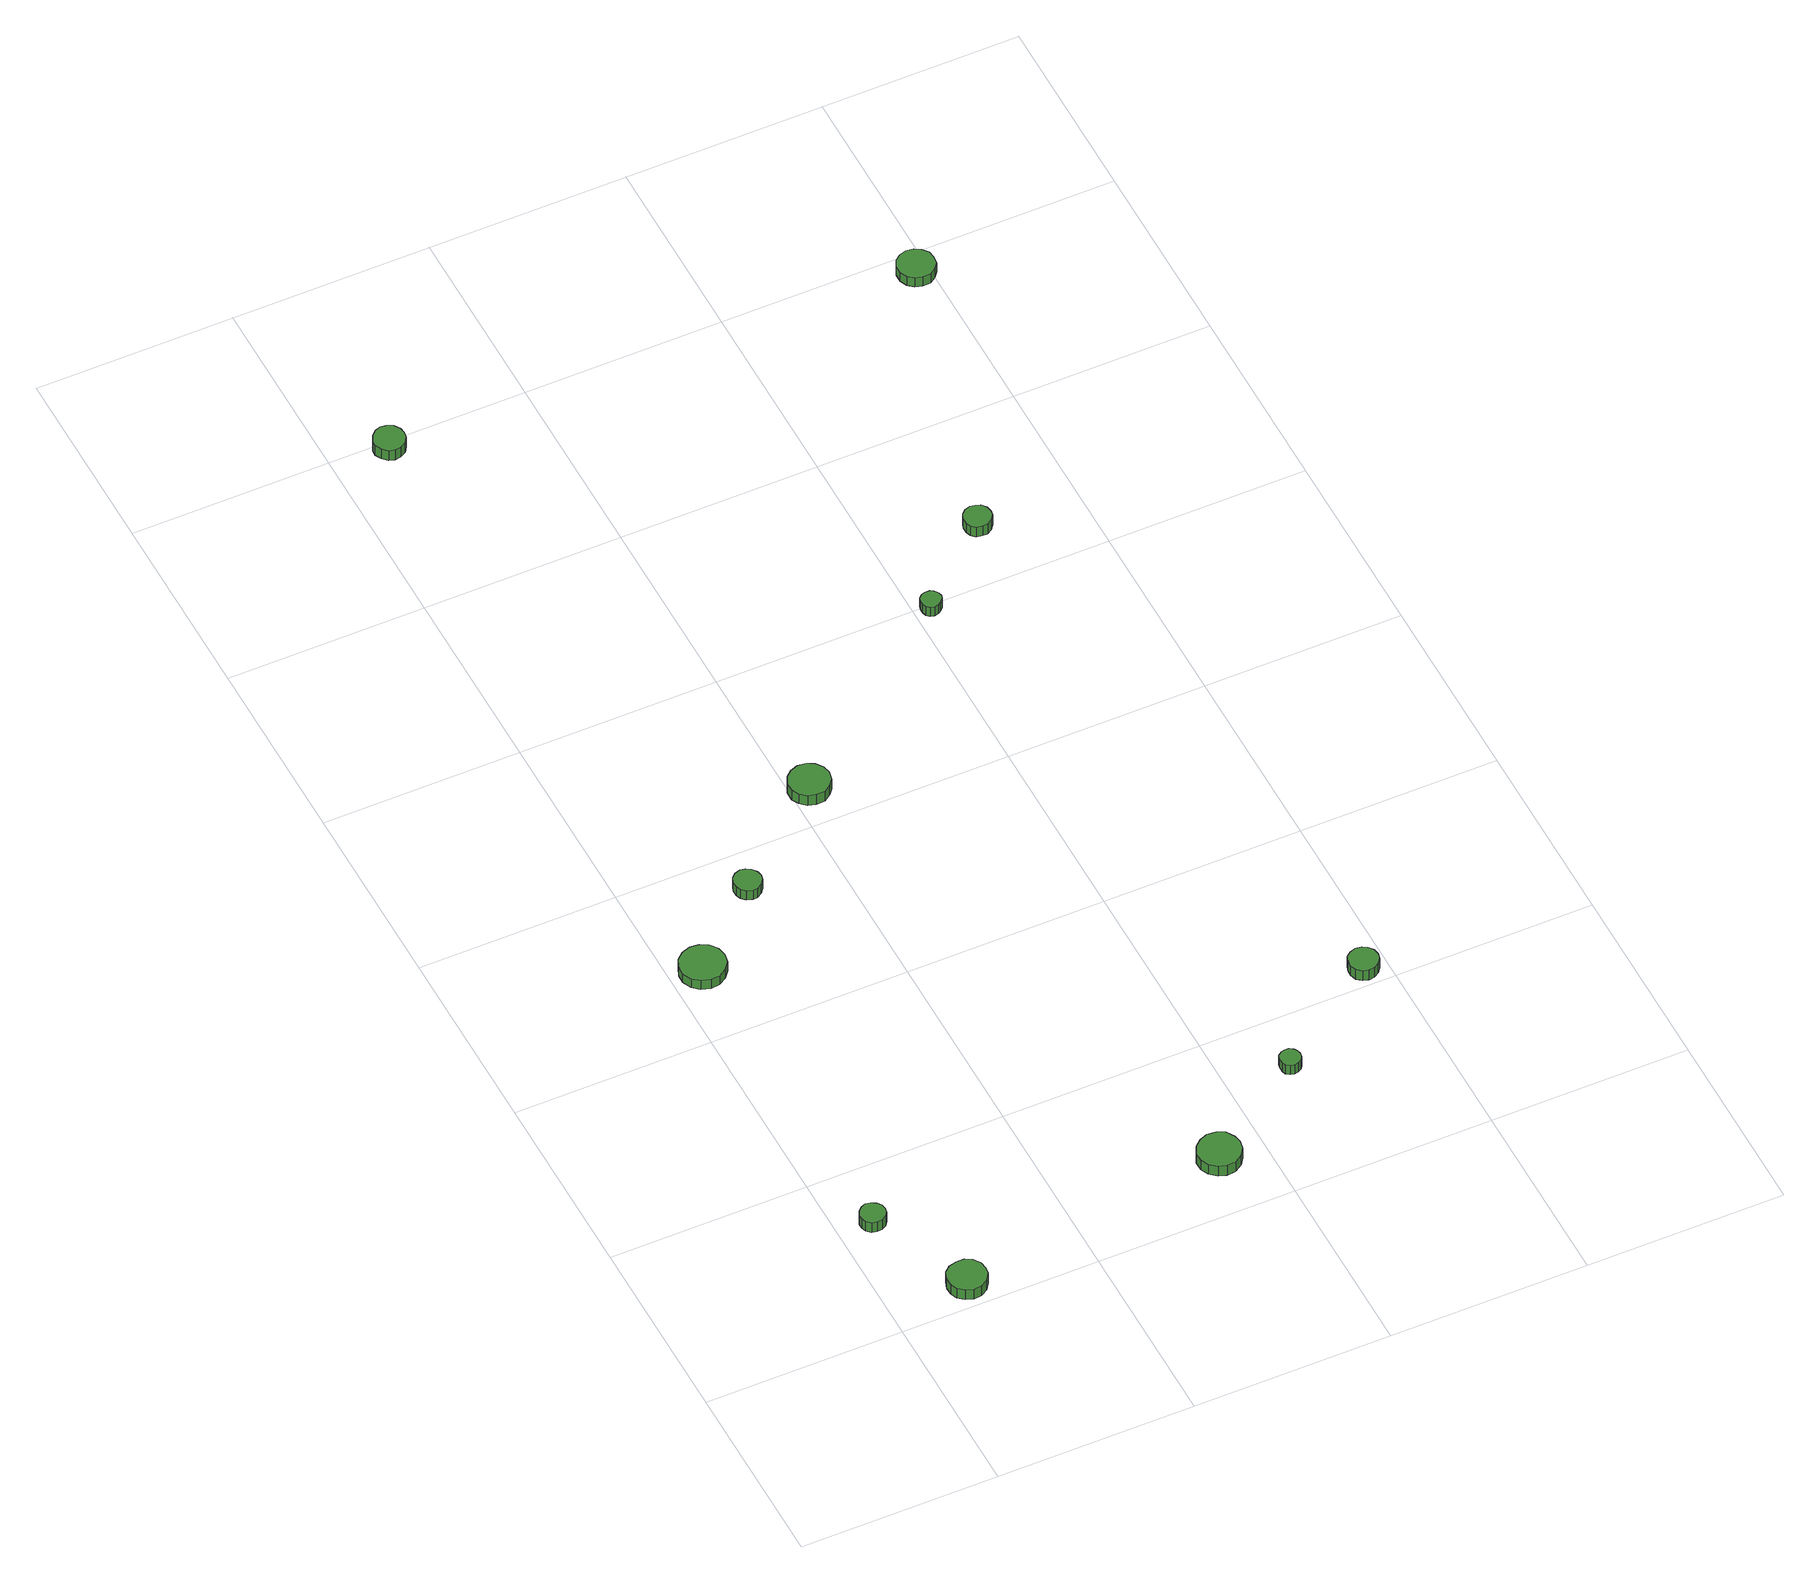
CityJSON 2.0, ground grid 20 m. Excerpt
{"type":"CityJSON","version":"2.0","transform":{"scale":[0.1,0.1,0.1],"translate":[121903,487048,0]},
"CityObjects":{
"tree1":{"type":"SolitaryVegetationObject","attributes":{"function":"something"},"geometry":[{"type":"MultiSurface","lod":"1","boundaries":[[[0,1,2,3,4,5,6,7,8,9,10,11,12,13,14]],[[15,16,17,18,19,20,21,22,23,24,25,26,27,28,29]],[[0,29,28,1]],[[1,28,27,2]],[[2,27,26,3]],[[3,26,25,4]],[[4,25,24,5]],[[5,24,23,6]],[[6,23,22,7]],[[7,22,21,8]],[[8,21,20,9]],[[9,20,19,10]],[[10,19,18,11]],[[11,18,17,12]],[[12,17,16,13]],[[13,16,15,14]],[[14,15,29,0]]]}]},
"tree2":{"type":"SolitaryVegetationObject","attributes":{"function":"something"},"geometry":[{"type":"MultiSurface","lod":"1","boundaries":[[[30,31,32,33,34,35,36,37,38,39,40,41,42,43,44]],[[45,46,47,48,49,50,51,52,53,54,55,56,57,58,59]],[[30,59,58,31]],[[31,58,57,32]],[[32,57,56,33]],[[33,56,55,34]],[[34,55,54,35]],[[35,54,53,36]],[[36,53,52,37]],[[37,52,51,38]],[[38,51,50,39]],[[39,50,49,40]],[[40,49,48,41]],[[41,48,47,42]],[[42,47,46,43]],[[43,46,45,44]],[[44,45,59,30]]]}]},
"tree3":{"type":"SolitaryVegetationObject","attributes":{"function":"something"},"geometry":[{"type":"MultiSurface","lod":"1","boundaries":[[[60,61,62,63,64,65,66,67,68,69,70,71,72,73,74]],[[75,76,77,78,79,80,81,82,83,84,85,86,87,88,89]],[[60,89,88,61]],[[61,88,87,62]],[[62,87,86,63]],[[63,86,85,64]],[[64,85,84,65]],[[65,84,83,66]],[[66,83,82,67]],[[67,82,81,68]],[[68,81,80,69]],[[69,80,79,70]],[[70,79,78,71]],[[71,78,77,72]],[[72,77,76,73]],[[73,76,75,74]],[[74,75,89,60]]]}]},
"tree4":{"type":"SolitaryVegetationObject","attributes":{"function":"something"},"geometry":[{"type":"MultiSurface","lod":"1","boundaries":[[[90,91,92,93,94,95,96,97,98,99,100,101,102,103,104]],[[105,106,107,108,109,110,111,112,113,114,115,116,117,118,119]],[[90,119,118,91]],[[91,118,117,92]],[[92,117,116,93]],[[93,116,115,94]],[[94,115,114,95]],[[95,114,113,96]],[[96,113,112,97]],[[97,112,111,98]],[[98,111,110,99]],[[99,110,109,100]],[[100,109,108,101]],[[101,108,107,102]],[[102,107,106,103]],[[103,106,105,104]],[[104,105,119,90]]]}]},
"tree5":{"type":"SolitaryVegetationObject","attributes":{"function":"something"},"geometry":[{"type":"MultiSurface","lod":"1","boundaries":[[[120,121,122,123,124,125,126,127,128,129,130,131,132,133,134]],[[135,136,137,138,139,140,141,142,143,144,145,146,147,148,149]],[[120,149,148,121]],[[121,148,147,122]],[[122,147,146,123]],[[123,146,145,124]],[[124,145,144,125]],[[125,144,143,126]],[[126,143,142,127]],[[127,142,141,128]],[[128,141,140,129]],[[129,140,139,130]],[[130,139,138,131]],[[131,138,137,132]],[[132,137,136,133]],[[133,136,135,134]],[[134,135,149,120]]]}]},
"tree6":{"type":"SolitaryVegetationObject","attributes":{"function":"something"},"geometry":[{"type":"MultiSurface","lod":"1","boundaries":[[[150,151,152,153,154,155,156,157,158,159,160,161,162,163,164]],[[165,166,167,168,169,170,171,172,173,174,175,176,177,178,179]],[[150,179,178,151]],[[151,178,177,152]],[[152,177,176,153]],[[153,176,175,154]],[[154,175,174,155]],[[155,174,173,156]],[[156,173,172,157]],[[157,172,171,158]],[[158,171,170,159]],[[159,170,169,160]],[[160,169,168,161]],[[161,168,167,162]],[[162,167,166,163]],[[163,166,165,164]],[[164,165,179,150]]]}]},
"tree7":{"type":"SolitaryVegetationObject","attributes":{"function":"something"},"geometry":[{"type":"MultiSurface","lod":"1","boundaries":[[[180,181,182,183,184,185,186,187,188,189,190,191,192,193,194]],[[195,196,197,198,199,200,201,202,203,204,205,206,207,208,209]],[[180,209,208,181]],[[181,208,207,182]],[[182,207,206,183]],[[183,206,205,184]],[[184,205,204,185]],[[185,204,203,186]],[[186,203,202,187]],[[187,202,201,188]],[[188,201,200,189]],[[189,200,199,190]],[[190,199,198,191]],[[191,198,197,192]],[[192,197,196,193]],[[193,196,195,194]],[[194,195,209,180]]]}]},
"tree8":{"type":"SolitaryVegetationObject","attributes":{"function":"something"},"geometry":[{"type":"MultiSurface","lod":"1","boundaries":[[[210,211,212,213,214,215,216,217,218,219,220,221,222,223,224]],[[225,226,227,228,229,230,231,232,233,234,235,236,237,238,239]],[[210,239,238,211]],[[211,238,237,212]],[[212,237,236,213]],[[213,236,235,214]],[[214,235,234,215]],[[215,234,233,216]],[[216,233,232,217]],[[217,232,231,218]],[[218,231,230,219]],[[219,230,229,220]],[[220,229,228,221]],[[221,228,227,222]],[[222,227,226,223]],[[223,226,225,224]],[[224,225,239,210]]]}]},
"tree9":{"type":"SolitaryVegetationObject","attributes":{"function":"something"},"geometry":[{"type":"MultiSurface","lod":"1","boundaries":[[[240,241,242,243,244,245,246,247,248,249,250,251,252,253,254]],[[255,256,257,258,259,260,261,262,263,264,265,266,267,268,269]],[[240,269,268,241]],[[241,268,267,242]],[[242,267,266,243]],[[243,266,265,244]],[[244,265,264,245]],[[245,264,263,246]],[[246,263,262,247]],[[247,262,261,248]],[[248,261,260,249]],[[249,260,259,250]],[[250,259,258,251]],[[251,258,257,252]],[[252,257,256,253]],[[253,256,255,254]],[[254,255,269,240]]]}]},
"tree10":{"type":"SolitaryVegetationObject","attributes":{"function":"something"},"geometry":[{"type":"MultiSurface","lod":"1","boundaries":[[[270,271,272,273,274,275,276,277,278,279,280,281,282,283,284]],[[285,286,287,288,289,290,291,292,293,294,295,296,297,298,299]],[[270,299,298,271]],[[271,298,297,272]],[[272,297,296,273]],[[273,296,295,274]],[[274,295,294,275]],[[275,294,293,276]],[[276,293,292,277]],[[277,292,291,278]],[[278,291,290,279]],[[279,290,289,280]],[[280,289,288,281]],[[281,288,287,282]],[[282,287,286,283]],[[283,286,285,284]],[[284,285,299,270]]]}]},
"tree11":{"type":"SolitaryVegetationObject","attributes":{"function":"something"},"geometry":[{"type":"MultiSurface","lod":"1","boundaries":[[[300,301,302,303,304,305,306,307,308,309,310,311,312,313,314]],[[315,316,317,318,319,320,321,322,323,324,325,326,327,328,329]],[[300,329,328,301]],[[301,328,327,302]],[[302,327,326,303]],[[303,326,325,304]],[[304,325,324,305]],[[305,324,323,306]],[[306,323,322,307]],[[307,322,321,308]],[[308,321,320,309]],[[309,320,319,310]],[[310,319,318,311]],[[311,318,317,312]],[[312,317,316,313]],[[313,316,315,314]],[[314,315,329,300]]]}]},
"tree12":{"type":"SolitaryVegetationObject","attributes":{"function":"something"},"geometry":[{"type":"MultiSurface","lod":"1","boundaries":[[[330,331,332,333,334,335,336,337,338,339,340,341,342,343,344]],[[345,346,347,348,349,350,351,352,353,354,355,356,357,358,359]],[[330,359,358,331]],[[331,358,357,332]],[[332,357,356,333]],[[333,356,355,334]],[[334,355,354,335]],[[335,354,353,336]],[[336,353,352,337]],[[337,352,351,338]],[[338,351,350,339]],[[339,350,349,340]],[[340,349,348,341]],[[341,348,347,342]],[[342,347,346,343]],[[343,346,345,344]],[[344,345,359,330]]]}]}
},
"vertices":[
[46,130,20],[45,135,20],[42,139,20],[37,142,20],[32,143,20],[27,141,20],[23,137,20],[21,133,20],[21,128,20],[23,123,20],[27,119,20],[32,118,20],[37,118,20],[42,121,20],[45,125,20],[45,125,7],[42,121,7],[37,118,7],[32,118,7],[27,119,7],[23,123,7],[21,128,7],[21,133,7],[23,137,7],[27,141,7],[32,143,7],[37,142,7],[42,139,7],[45,135,7],[46,130,7],
[98,26,16],[97,34,16],[92,41,16],[85,45,16],[77,45,16],[69,43,16],[63,38,16],[60,30,16],[60,22,16],[63,15,16],[69,10,16],[77,7,16],[85,8,16],[92,12,16],[97,19,16],[97,19,3],[92,12,3],[85,8,3],[77,7,3],[69,10,3],[63,15,3],[60,22,3],[60,30,3],[63,38,3],[69,43,3],[77,45,3],[85,45,3],[92,41,3],[97,34,3],[98,26,3],
[54,482,15],[52,491,15],[46,499,15],[38,503,15],[29,504,15],[20,501,15],[13,495,15],[9,486,15],[9,477,15],[13,468,15],[20,462,15],[29,459,15],[38,460,15],[46,465,15],[52,472,15],[52,472,3],[46,465,3],[38,460,3],[29,459,3],[20,462,3],[13,468,3],[9,477,3],[9,486,3],[13,495,3],[20,501,3],[29,504,3],[38,503,3],[46,499,3],[52,491,3],[54,482,3],
[127,556,15],[126,561,15],[122,566,15],[117,569,15],[112,570,15],[106,568,15],[102,564,15],[100,559,15],[100,553,15],[102,548,15],[106,544,15],[112,542,15],[117,542,15],[122,545,15],[126,550,15],[126,550,3],[122,545,3],[117,542,3],[112,542,3],[106,544,3],[102,548,3],[100,553,3],[100,559,3],[102,564,3],[106,568,3],[112,570,3],[117,569,3],[122,566,3],[126,561,3],[127,556,3],
[376,65,17],[374,73,17],[369,81,17],[361,85,17],[352,86,17],[344,83,17],[337,77,17],[333,69,17],[333,60,17],[337,52,17],[344,46,17],[352,43,17],[361,44,17],[369,49,17],[374,56,17],[374,56,4],[369,49,4],[361,44,4],[352,43,4],[344,46,4],[337,52,4],[333,60,4],[333,69,4],[337,77,4],[344,83,4],[352,86,4],[361,85,4],[369,81,4],[374,73,4],[376,65,4],
[238,641,18],[236,649,18],[231,656,18],[224,660,18],[215,661,18],[207,658,18],[201,653,18],[197,645,18],[197,636,18],[201,629,18],[207,623,18],[215,621,18],[224,621,18],[231,626,18],[236,632,18],[236,632,5],[231,626,5],[224,621,5],[215,621,5],[207,623,5],[201,629,5],[197,636,5],[197,645,5],[201,653,5],[207,658,5],[215,661,5],[224,660,5],[231,656,5],[236,649,5],[238,641,5],
[71,1187,22],[70,1193,22],[66,1199,22],[60,1202,22],[54,1203,22],[48,1201,22],[43,1196,22],[40,1190,22],[40,1184,22],[43,1178,22],[48,1173,22],[54,1171,22],[60,1172,22],[66,1175,22],[70,1181,22],[70,1181,9],[66,1175,9],[60,1172,9],[54,1171,9],[48,1173,9],[43,1178,9],[40,1184,9],[40,1190,9],[43,1196,9],[48,1201,9],[54,1203,9],[60,1202,9],[66,1199,9],[70,1193,9],[71,1187,9],
[474,141,15],[473,145,15],[471,148,15],[467,151,15],[463,151,15],[459,150,15],[455,147,15],[454,143,15],[454,138,15],[455,134,15],[459,131,15],[463,130,15],[467,131,15],[471,133,15],[473,136,15],[473,136,3],[471,133,3],[467,131,3],[463,130,3],[459,131,3],[455,134,3],[454,138,3],[454,143,3],[455,147,3],[459,150,3],[463,151,3],[467,151,3],[471,148,3],[473,145,3],[474,141,3],
[592,221,15],[591,227,15],[587,232,15],[582,235,15],[576,236,15],[570,234,15],[565,230,15],[563,224,15],[563,218,15],[565,212,15],[570,208,15],[576,206,15],[582,207,15],[587,210,15],[591,215,15],[591,215,2],[587,210,2],[582,207,2],[576,206,2],[570,208,2],[565,212,2],[563,218,2],[563,224,2],[565,230,2],[570,234,2],[576,236,2],[582,235,2],[587,232,2],[591,227,2],[592,221,2],
[427,795,16],[426,799,16],[423,803,16],[420,805,16],[415,805,16],[411,804,16],[408,801,16],[407,797,16],[407,793,16],[408,789,16],[411,786,16],[415,785,16],[420,786,16],[423,788,16],[426,791,16],[426,791,4],[423,788,4],[420,786,4],[415,785,4],[411,786,4],[408,789,4],[407,793,4],[407,797,4],[408,801,4],[411,804,4],[415,805,4],[420,805,4],[423,803,4],[426,799,4],[427,795,4],
[514,870,15],[513,876,15],[509,881,15],[504,883,15],[499,884,15],[493,882,15],[489,878,15],[487,873,15],[487,867,15],[489,862,15],[493,858,15],[499,857,15],[504,857,15],[509,860,15],[513,865,15],[513,865,2],[509,860,2],[504,857,2],[499,857,2],[493,858,2],[489,862,2],[487,867,2],[487,873,2],[489,878,2],[493,882,2],[499,884,2],[504,883,2],[509,881,2],[513,876,2],[514,870,2],
[605,1177,15],[604,1184,15],[599,1190,15],[593,1194,15],[585,1195,15],[578,1193,15],[572,1188,15],[569,1181,15],[569,1173,15],[572,1166,15],[578,1161,15],[585,1159,15],[593,1159,15],[599,1163,15],[604,1169,15],[604,1169,3],[599,1163,3],[593,1159,3],[585,1159,3],[578,1161,3],[572,1166,3],[569,1173,3],[569,1181,3],[572,1188,3],[578,1193,3],[585,1195,3],[593,1194,3],[599,1190,3],[604,1184,3],[605,1177,3]
]}
